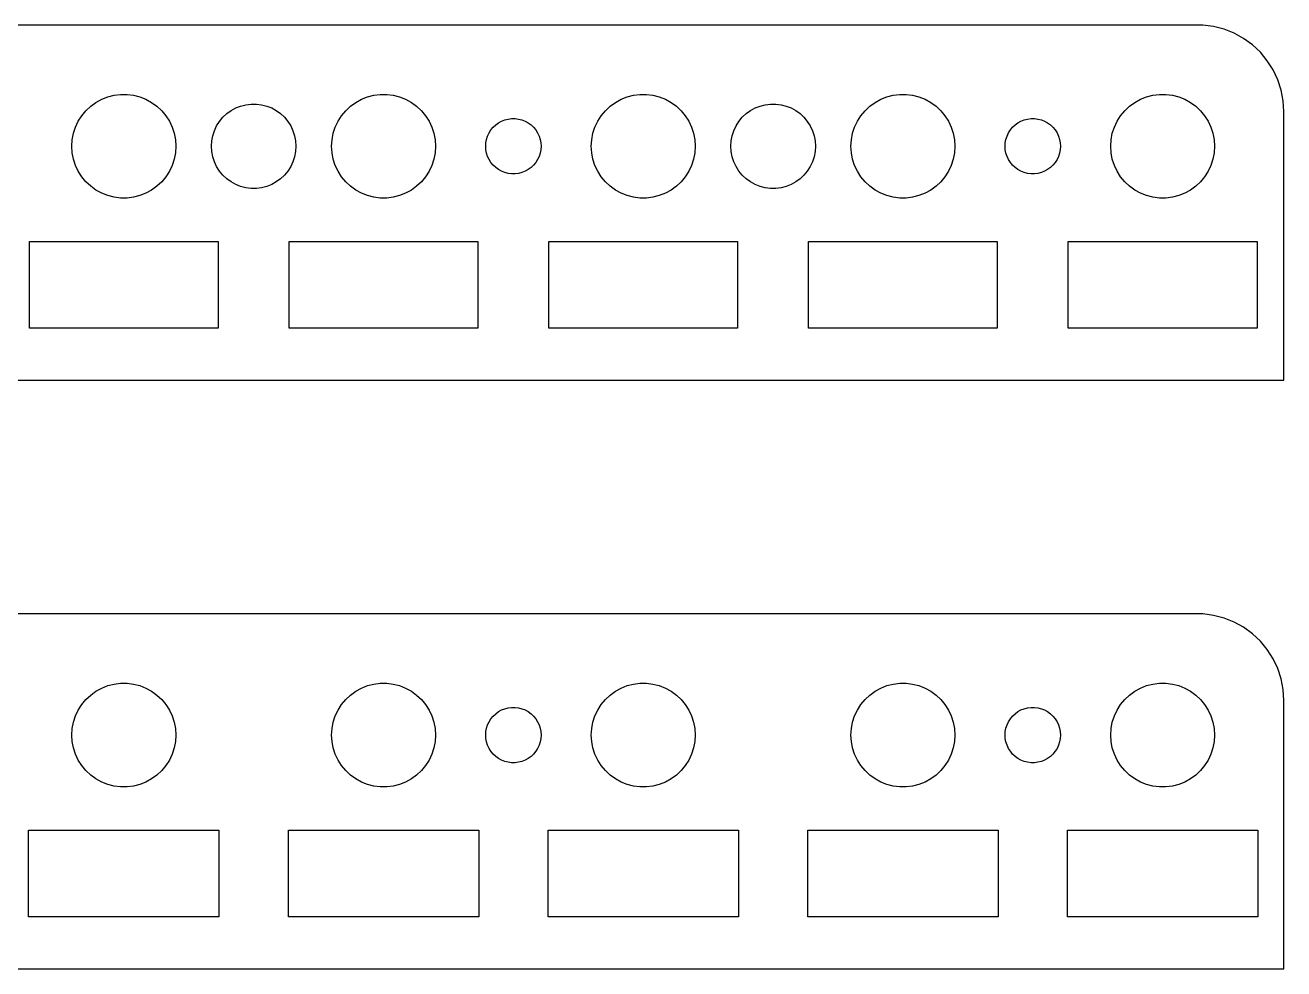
# Model space of a CAD drawing. Header units: metres. Extents: x -29.8 to 29.8, y 0 to 27.2.
# Drawn here: x -6.6 to 29.75, y 0 to 27.25 of the extents above; entities that cross this region are included whole.
import ezdxf

# ---------------------------------------------------------------- set-up
doc = ezdxf.new("R2010")
doc.units = ezdxf.units.M

msp = doc.modelspace()

# ---------------------------------------------------------------- linework, layer by layer
for p, q in [((27.407, 27.2451), (-27.407, 27.2451)), ((27.7184, 27.2057), (27.407, 27.2451)), ((28.0225, 27.1276), (27.7184, 27.2057)), ((28.3144, 27.0121), (28.0225, 27.1276)), ((28.5896, 26.8608), (28.3144, 27.0121)), ((28.8436, 26.6763), (28.5896, 26.8608)), ((29.0724, 26.4614), (28.8436, 26.6763)), ((29.2725, 26.2195), (29.0724, 26.4614)), ((29.4408, 25.9544), (29.2725, 26.2195)), ((29.5744, 25.6703), (29.4408, 25.9544)), ((29.6714, 25.3717), (29.5744, 25.6703)), ((-4.55373, 25.0165), (-4.38866, 25.1072)), ((-4.38866, 25.1072), (-4.21352, 25.1766)), ((-4.21352, 25.1766), (-4.03107, 25.2234)), ((-4.03107, 25.2234), (-3.84418, 25.247)), ((-3.84418, 25.247), (-3.65581, 25.247)), ((-3.65581, 25.247), (-3.46892, 25.2234)), ((-3.46892, 25.2234), (-3.28647, 25.1766)), ((-3.28647, 25.1766), (-3.11133, 25.1072)), ((-3.11133, 25.1072), (-2.94626, 25.0165)), ((2.94626, 25.0165), (3.11133, 25.1072)), ((3.11133, 25.1072), (3.28647, 25.1766)), ((3.28647, 25.1766), (3.46892, 25.2234)), ((3.46892, 25.2234), (3.65581, 25.247)), ((3.65581, 25.247), (3.84418, 25.247)), ((3.84418, 25.247), (4.03107, 25.2234)), ((4.03107, 25.2234), (4.21352, 25.1766)), ((4.21352, 25.1766), (4.38866, 25.1072)), ((4.38866, 25.1072), (4.55373, 25.0165)), ((10.4463, 25.0165), (10.6113, 25.1072)), ((10.6113, 25.1072), (10.7865, 25.1766)), ((10.7865, 25.1766), (10.9689, 25.2234)), ((10.9689, 25.2234), (11.1558, 25.247)), ((11.1558, 25.247), (11.3442, 25.247)), ((11.3442, 25.247), (11.5311, 25.2234)), ((11.5311, 25.2234), (11.7135, 25.1766)), ((11.7135, 25.1766), (11.8887, 25.1072)), ((11.8887, 25.1072), (12.0537, 25.0165)), ((17.9463, 25.0165), (18.1113, 25.1072)), ((18.1113, 25.1072), (18.2865, 25.1766)), ((18.2865, 25.1766), (18.4689, 25.2234)), ((18.4689, 25.2234), (18.6558, 25.247)), ((18.6558, 25.247), (18.8442, 25.247)), ((18.8442, 25.247), (19.0311, 25.2234)), ((19.0311, 25.2234), (19.2135, 25.1766)), ((19.2135, 25.1766), (19.3887, 25.1072)), ((19.3887, 25.1072), (19.5537, 25.0165)), ((25.4463, 25.0165), (25.6113, 25.1072)), ((25.6113, 25.1072), (25.7865, 25.1766)), ((25.7865, 25.1766), (25.9689, 25.2234)), ((25.9689, 25.2234), (26.1558, 25.247)), ((26.1558, 25.247), (26.3442, 25.247)), ((26.3442, 25.247), (26.5311, 25.2234)), ((26.5311, 25.2234), (26.7135, 25.1766)), ((26.7135, 25.1766), (26.8887, 25.1072)), ((26.8887, 25.1072), (27.0537, 25.0165)), ((29.7303, 25.0633), (29.6714, 25.3717)), ((-4.96352, 24.6317), (-4.84344, 24.7768)), ((-4.84344, 24.7768), (-4.70613, 24.9058)), ((-4.70613, 24.9058), (-4.55373, 25.0165)), ((-2.94626, 25.0165), (-2.79385, 24.9058)), ((-2.79385, 24.9058), (-2.65654, 24.7768)), ((-2.65654, 24.7768), (-2.53647, 24.6317)), ((-0.77803, 24.6905), (-0.65402, 24.7806)), ((-0.65402, 24.7806), (-0.5197, 24.8544)), ((-0.5197, 24.8544), (-0.37718, 24.9108)), ((-0.37718, 24.9108), (-0.22871, 24.949)), ((-0.22871, 24.949), (-0.07663, 24.9682)), ((-0.07663, 24.9682), (0.07663, 24.9682)), ((0.07663, 24.9682), (0.22871, 24.949)), ((0.22871, 24.949), (0.37718, 24.9108)), ((0.37718, 24.9108), (0.5197, 24.8544)), ((0.5197, 24.8544), (0.65402, 24.7806)), ((0.65402, 24.7806), (0.77803, 24.6905)), ((2.53647, 24.6317), (2.65654, 24.7768)), ((2.65654, 24.7768), (2.79385, 24.9058)), ((2.79385, 24.9058), (2.94626, 25.0165)), ((4.55373, 25.0165), (4.70613, 24.9058)), ((4.70613, 24.9058), (4.84344, 24.7768)), ((4.84344, 24.7768), (4.96352, 24.6317)), ((10.0365, 24.6317), (10.1565, 24.7768)), ((10.1565, 24.7768), (10.2939, 24.9058)), ((10.2939, 24.9058), (10.4463, 25.0165)), ((12.0537, 25.0165), (12.2061, 24.9058)), ((12.2061, 24.9058), (12.3434, 24.7768)), ((12.3434, 24.7768), (12.4635, 24.6317)), ((14.222, 24.6905), (14.346, 24.7806)), ((14.346, 24.7806), (14.4803, 24.8544)), ((14.4803, 24.8544), (14.6228, 24.9108)), ((14.6228, 24.9108), (14.7713, 24.949)), ((14.7713, 24.949), (14.9234, 24.9682)), ((14.9234, 24.9682), (15.0766, 24.9682)), ((15.0766, 24.9682), (15.2287, 24.949)), ((15.2287, 24.949), (15.3772, 24.9108)), ((15.3772, 24.9108), (15.5197, 24.8544)), ((15.5197, 24.8544), (15.654, 24.7806)), ((15.654, 24.7806), (15.778, 24.6905)), ((17.5365, 24.6317), (17.6565, 24.7768)), ((17.6565, 24.7768), (17.7939, 24.9058)), ((17.7939, 24.9058), (17.9463, 25.0165)), ((19.5537, 25.0165), (19.7061, 24.9058)), ((19.7061, 24.9058), (19.8434, 24.7768)), ((19.8434, 24.7768), (19.9635, 24.6317)), ((25.0365, 24.6317), (25.1565, 24.7768)), ((25.1565, 24.7768), (25.2939, 24.9058)), ((25.2939, 24.9058), (25.4463, 25.0165)), ((27.0537, 25.0165), (27.2061, 24.9058)), ((27.2061, 24.9058), (27.3434, 24.7768)), ((27.3434, 24.7768), (27.4635, 24.6317)), ((29.75, 24.75), (29.7303, 25.0633)), ((29.75, 17), (29.75, 24.75)), ((-5.14465, 24.3022), (-5.06445, 24.4726)), ((-5.06445, 24.4726), (-4.96352, 24.6317)), ((-2.53647, 24.6317), (-2.43553, 24.4726)), ((-2.43553, 24.4726), (-2.35533, 24.3022)), ((-1.0696, 24.338), (-0.98747, 24.4674)), ((-0.98747, 24.4674), (-0.88975, 24.5855)), ((-0.88975, 24.5855), (-0.77803, 24.6905)), ((0.77803, 24.6905), (0.88975, 24.5855)), ((0.88975, 24.5855), (0.98747, 24.4674)), ((0.98747, 24.4674), (1.0696, 24.338)), ((2.35533, 24.3022), (2.43553, 24.4726)), ((2.43553, 24.4726), (2.53647, 24.6317)), ((4.96352, 24.6317), (5.06445, 24.4726)), ((5.06445, 24.4726), (5.14465, 24.3022)), ((6.91682, 24.2976), (6.99005, 24.3664)), ((6.99005, 24.3664), (7.07133, 24.4255)), ((7.07133, 24.4255), (7.15936, 24.4738)), ((7.15936, 24.4738), (7.25278, 24.5108)), ((7.25278, 24.5108), (7.35008, 24.5358)), ((7.35008, 24.5358), (7.44975, 24.5484)), ((7.44975, 24.5484), (7.55023, 24.5484)), ((7.55023, 24.5484), (7.6499, 24.5358)), ((7.6499, 24.5358), (7.74721, 24.5108)), ((7.74721, 24.5108), (7.84062, 24.4738)), ((7.84062, 24.4738), (7.92865, 24.4255)), ((7.92865, 24.4255), (8.00993, 24.3664)), ((8.00993, 24.3664), (8.08316, 24.2976)), ((9.85533, 24.3022), (9.93553, 24.4726)), ((9.93553, 24.4726), (10.0365, 24.6317)), ((12.4635, 24.6317), (12.5645, 24.4726)), ((12.5645, 24.4726), (12.6447, 24.3022)), ((13.9304, 24.338), (14.0125, 24.4674)), ((14.0125, 24.4674), (14.1102, 24.5855)), ((14.1102, 24.5855), (14.222, 24.6905)), ((15.778, 24.6905), (15.8898, 24.5855)), ((15.8898, 24.5855), (15.9875, 24.4674)), ((15.9875, 24.4674), (16.0696, 24.338)), ((17.3553, 24.3022), (17.4355, 24.4726)), ((17.4355, 24.4726), (17.5365, 24.6317)), ((19.9635, 24.6317), (20.0645, 24.4726)), ((20.0645, 24.4726), (20.1447, 24.3022)), ((21.9168, 24.2976), (21.9901, 24.3664)), ((21.9901, 24.3664), (22.0713, 24.4255)), ((22.0713, 24.4255), (22.1594, 24.4738)), ((22.1594, 24.4738), (22.2528, 24.5108)), ((22.2528, 24.5108), (22.3501, 24.5358)), ((22.3501, 24.5358), (22.4498, 24.5484)), ((22.4498, 24.5484), (22.5502, 24.5484)), ((22.5502, 24.5484), (22.6499, 24.5358)), ((22.6499, 24.5358), (22.7472, 24.5108)), ((22.7472, 24.5108), (22.8406, 24.4738)), ((22.8406, 24.4738), (22.9286, 24.4255)), ((22.9286, 24.4255), (23.0099, 24.3664)), ((23.0099, 24.3664), (23.0832, 24.2976)), ((24.8553, 24.3022), (24.9355, 24.4726)), ((24.9355, 24.4726), (25.0365, 24.6317)), ((27.4635, 24.6317), (27.5645, 24.4726)), ((27.5645, 24.4726), (27.6447, 24.3022)), ((-5.23816, 23.938), (-5.20287, 24.123)), ((-5.20287, 24.123), (-5.14465, 24.3022)), ((-2.35533, 24.3022), (-2.29712, 24.123)), ((-2.29712, 24.123), (-2.26183, 23.938)), ((-1.21095, 23.903), (-1.18224, 24.0535)), ((-1.18224, 24.0535), (-1.13487, 24.1993)), ((-1.13487, 24.1993), (-1.0696, 24.338)), ((1.0696, 24.338), (1.13487, 24.1993)), ((1.13487, 24.1993), (1.18224, 24.0535)), ((1.18224, 24.0535), (1.21095, 23.903)), ((2.26183, 23.938), (2.29712, 24.123)), ((2.29712, 24.123), (2.35533, 24.3022)), ((5.14465, 24.3022), (5.20287, 24.123)), ((5.20287, 24.123), (5.23816, 23.938)), ((6.72513, 23.9489), (6.75616, 24.0445)), ((6.75616, 24.0445), (6.79895, 24.1354)), ((6.79895, 24.1354), (6.85278, 24.2202)), ((6.85278, 24.2202), (6.91682, 24.2976)), ((8.08316, 24.2976), (8.1472, 24.2202)), ((8.1472, 24.2202), (8.20103, 24.1354)), ((8.20103, 24.1354), (8.24382, 24.0445)), ((8.24382, 24.0445), (8.27486, 23.9489)), ((9.76183, 23.938), (9.79712, 24.123)), ((9.79712, 24.123), (9.85533, 24.3022)), ((12.6447, 24.3022), (12.7029, 24.123)), ((12.7029, 24.123), (12.7382, 23.938)), ((13.789, 23.903), (13.8177, 24.0535)), ((13.8177, 24.0535), (13.8651, 24.1993)), ((13.8651, 24.1993), (13.9304, 24.338)), ((16.0696, 24.338), (16.1349, 24.1993)), ((16.1349, 24.1993), (16.1822, 24.0535)), ((16.1822, 24.0535), (16.211, 23.903)), ((17.2618, 23.938), (17.2971, 24.123)), ((17.2971, 24.123), (17.3553, 24.3022)), ((20.1447, 24.3022), (20.2029, 24.123)), ((20.2029, 24.123), (20.2382, 23.938)), ((21.7251, 23.9489), (21.7562, 24.0445)), ((21.7562, 24.0445), (21.799, 24.1354)), ((21.799, 24.1354), (21.8528, 24.2202)), ((21.8528, 24.2202), (21.9168, 24.2976)), ((23.0832, 24.2976), (23.1472, 24.2202)), ((23.1472, 24.2202), (23.201, 24.1354)), ((23.201, 24.1354), (23.2438, 24.0445)), ((23.2438, 24.0445), (23.2749, 23.9489)), ((24.7618, 23.938), (24.7971, 24.123)), ((24.7971, 24.123), (24.8553, 24.3022)), ((27.6447, 24.3022), (27.7029, 24.123)), ((27.7029, 24.123), (27.7382, 23.938)), ((-5.25, 23.75), (-5.23816, 23.938)), ((-5.23816, 23.562), (-5.25, 23.75)), ((-2.26183, 23.938), (-2.25, 23.75)), ((-2.25, 23.75), (-2.26183, 23.562)), ((-1.22058, 23.75), (-1.21095, 23.903)), ((-1.21095, 23.597), (-1.22058, 23.75)), ((1.21095, 23.903), (1.22058, 23.75)), ((1.22058, 23.75), (1.21095, 23.597)), ((2.25, 23.75), (2.26183, 23.938)), ((2.26183, 23.562), (2.25, 23.75)), ((5.23816, 23.938), (5.25, 23.75)), ((5.25, 23.75), (5.23816, 23.562)), ((6.7, 23.75), (6.7063, 23.8503)), ((6.7063, 23.6497), (6.7, 23.75)), ((6.7063, 23.8503), (6.72513, 23.9489)), ((6.72513, 23.551), (6.7063, 23.6497)), ((8.27486, 23.9489), (8.29369, 23.8503)), ((8.29369, 23.6497), (8.27486, 23.551)), ((8.29369, 23.8503), (8.29999, 23.75)), ((8.29999, 23.75), (8.29369, 23.6497)), ((9.75, 23.75), (9.76183, 23.938)), ((9.76183, 23.562), (9.75, 23.75)), ((12.7382, 23.938), (12.75, 23.75)), ((12.75, 23.75), (12.7382, 23.562)), ((13.7794, 23.75), (13.789, 23.903)), ((13.789, 23.597), (13.7794, 23.75)), ((16.211, 23.903), (16.2206, 23.75)), ((16.2206, 23.75), (16.211, 23.597)), ((17.25, 23.75), (17.2618, 23.938)), ((17.2618, 23.562), (17.25, 23.75)), ((20.2382, 23.938), (20.25, 23.75)), ((20.25, 23.75), (20.2382, 23.562)), ((21.7, 23.75), (21.7063, 23.8503)), ((21.7063, 23.6497), (21.7, 23.75)), ((21.7063, 23.8503), (21.7251, 23.9489)), ((21.7251, 23.551), (21.7063, 23.6497)), ((23.2749, 23.9489), (23.2937, 23.8503)), ((23.2937, 23.6497), (23.2749, 23.551)), ((23.2937, 23.8503), (23.3, 23.75)), ((23.3, 23.75), (23.2937, 23.6497)), ((24.75, 23.75), (24.7618, 23.938)), ((24.7618, 23.562), (24.75, 23.75)), ((27.7382, 23.938), (27.75, 23.75)), ((27.75, 23.75), (27.7382, 23.562)), ((-5.20287, 23.377), (-5.23816, 23.562)), ((-5.14465, 23.1978), (-5.20287, 23.377)), ((-2.29712, 23.377), (-2.35533, 23.1978)), ((-2.26183, 23.562), (-2.29712, 23.377)), ((-1.18224, 23.4464), (-1.21095, 23.597)), ((-1.13487, 23.3007), (-1.18224, 23.4464)), ((-1.0696, 23.162), (-1.13487, 23.3007)), ((1.13487, 23.3007), (1.0696, 23.162)), ((1.18224, 23.4464), (1.13487, 23.3007)), ((1.21095, 23.597), (1.18224, 23.4464)), ((2.29712, 23.377), (2.26183, 23.562)), ((2.35533, 23.1978), (2.29712, 23.377)), ((5.20287, 23.377), (5.14465, 23.1978)), ((5.23816, 23.562), (5.20287, 23.377)), ((6.75616, 23.4555), (6.72513, 23.551)), ((6.79895, 23.3646), (6.75616, 23.4555)), ((6.85278, 23.2798), (6.79895, 23.3646)), ((6.91682, 23.2024), (6.85278, 23.2798)), ((8.1472, 23.2798), (8.08316, 23.2024)), ((8.20103, 23.3646), (8.1472, 23.2798)), ((8.24382, 23.4555), (8.20103, 23.3646)), ((8.27486, 23.551), (8.24382, 23.4555)), ((9.79712, 23.377), (9.76183, 23.562)), ((9.85533, 23.1978), (9.79712, 23.377)), ((12.7029, 23.377), (12.6447, 23.1978)), ((12.7382, 23.562), (12.7029, 23.377)), ((13.8177, 23.4464), (13.789, 23.597)), ((13.8651, 23.3007), (13.8177, 23.4464)), ((13.9304, 23.162), (13.8651, 23.3007)), ((16.1349, 23.3007), (16.0696, 23.162)), ((16.1822, 23.4464), (16.1349, 23.3007)), ((16.211, 23.597), (16.1822, 23.4464)), ((17.2971, 23.377), (17.2618, 23.562)), ((17.3553, 23.1978), (17.2971, 23.377)), ((20.2029, 23.377), (20.1447, 23.1978)), ((20.2382, 23.562), (20.2029, 23.377)), ((21.7562, 23.4555), (21.7251, 23.551)), ((21.799, 23.3646), (21.7562, 23.4555)), ((21.8528, 23.2798), (21.799, 23.3646)), ((21.9168, 23.2024), (21.8528, 23.2798)), ((23.1472, 23.2798), (23.0832, 23.2024)), ((23.201, 23.3646), (23.1472, 23.2798)), ((23.2438, 23.4555), (23.201, 23.3646)), ((23.2749, 23.551), (23.2438, 23.4555)), ((24.7971, 23.377), (24.7618, 23.562)), ((24.8553, 23.1978), (24.7971, 23.377)), ((27.7029, 23.377), (27.6447, 23.1978)), ((27.7382, 23.562), (27.7029, 23.377)), ((-5.06445, 23.0274), (-5.14465, 23.1978)), ((-4.96352, 22.8683), (-5.06445, 23.0274)), ((-2.43553, 23.0274), (-2.53647, 22.8683)), ((-2.35533, 23.1978), (-2.43553, 23.0274)), ((-0.98747, 23.0325), (-1.0696, 23.162)), ((-0.88975, 22.9144), (-0.98747, 23.0325)), ((-0.77803, 22.8095), (-0.88975, 22.9144)), ((0.88975, 22.9144), (0.77803, 22.8095)), ((0.98747, 23.0325), (0.88975, 22.9144)), ((1.0696, 23.162), (0.98747, 23.0325)), ((2.43553, 23.0274), (2.35533, 23.1978)), ((2.53647, 22.8683), (2.43553, 23.0274)), ((5.06445, 23.0274), (4.96352, 22.8683)), ((5.14465, 23.1978), (5.06445, 23.0274)), ((6.99005, 23.1336), (6.91682, 23.2024)), ((7.07133, 23.0745), (6.99005, 23.1336)), ((7.15936, 23.0261), (7.07133, 23.0745)), ((7.25278, 22.9892), (7.15936, 23.0261)), ((7.35008, 22.9642), (7.25278, 22.9892)), ((7.44975, 22.9516), (7.35008, 22.9642)), ((7.55023, 22.9516), (7.44975, 22.9516)), ((7.6499, 22.9642), (7.55023, 22.9516)), ((7.74721, 22.9892), (7.6499, 22.9642)), ((7.84062, 23.0261), (7.74721, 22.9892)), ((7.92865, 23.0745), (7.84062, 23.0261)), ((8.00993, 23.1336), (7.92865, 23.0745)), ((8.08316, 23.2024), (8.00993, 23.1336)), ((9.93553, 23.0274), (9.85533, 23.1978)), ((10.0365, 22.8683), (9.93553, 23.0274)), ((12.5645, 23.0274), (12.4635, 22.8683)), ((12.6447, 23.1978), (12.5645, 23.0274)), ((14.0125, 23.0325), (13.9304, 23.162)), ((14.1102, 22.9144), (14.0125, 23.0325)), ((14.222, 22.8095), (14.1102, 22.9144)), ((15.8898, 22.9144), (15.778, 22.8095)), ((15.9875, 23.0325), (15.8898, 22.9144)), ((16.0696, 23.162), (15.9875, 23.0325)), ((17.4355, 23.0274), (17.3553, 23.1978)), ((17.5365, 22.8683), (17.4355, 23.0274)), ((20.0645, 23.0274), (19.9635, 22.8683)), ((20.1447, 23.1978), (20.0645, 23.0274)), ((21.9901, 23.1336), (21.9168, 23.2024)), ((22.0713, 23.0745), (21.9901, 23.1336)), ((22.1594, 23.0261), (22.0713, 23.0745)), ((22.2528, 22.9892), (22.1594, 23.0261)), ((22.3501, 22.9642), (22.2528, 22.9892)), ((22.4498, 22.9516), (22.3501, 22.9642)), ((22.5502, 22.9516), (22.4498, 22.9516)), ((22.6499, 22.9642), (22.5502, 22.9516)), ((22.7472, 22.9892), (22.6499, 22.9642)), ((22.8406, 23.0261), (22.7472, 22.9892)), ((22.9286, 23.0745), (22.8406, 23.0261)), ((23.0099, 23.1336), (22.9286, 23.0745)), ((23.0832, 23.2024), (23.0099, 23.1336)), ((24.9355, 23.0274), (24.8553, 23.1978)), ((25.0365, 22.8683), (24.9355, 23.0274)), ((27.5645, 23.0274), (27.4635, 22.8683)), ((27.6447, 23.1978), (27.5645, 23.0274)), ((-4.84344, 22.7232), (-4.96352, 22.8683)), ((-4.70613, 22.5942), (-4.84344, 22.7232)), ((-4.55373, 22.4835), (-4.70613, 22.5942)), ((-2.79385, 22.5942), (-2.94626, 22.4835)), ((-2.65654, 22.7232), (-2.79385, 22.5942)), ((-2.53647, 22.8683), (-2.65654, 22.7232)), ((-0.65402, 22.7194), (-0.77803, 22.8095)), ((-0.5197, 22.6456), (-0.65402, 22.7194)), ((-0.37718, 22.5891), (-0.5197, 22.6456)), ((-0.22871, 22.551), (-0.37718, 22.5891)), ((-0.07663, 22.5318), (-0.22871, 22.551)), ((0.22871, 22.551), (0.07663, 22.5318)), ((0.37718, 22.5891), (0.22871, 22.551)), ((0.5197, 22.6456), (0.37718, 22.5891)), ((0.65402, 22.7194), (0.5197, 22.6456)), ((0.77803, 22.8095), (0.65402, 22.7194)), ((2.65654, 22.7232), (2.53647, 22.8683)), ((2.79385, 22.5942), (2.65654, 22.7232)), ((2.94626, 22.4835), (2.79385, 22.5942)), ((4.70613, 22.5942), (4.55373, 22.4835)), ((4.84344, 22.7232), (4.70613, 22.5942)), ((4.96352, 22.8683), (4.84344, 22.7232)), ((10.1565, 22.7232), (10.0365, 22.8683)), ((10.2939, 22.5942), (10.1565, 22.7232)), ((10.4463, 22.4835), (10.2939, 22.5942)), ((12.2061, 22.5942), (12.0537, 22.4835)), ((12.3434, 22.7232), (12.2061, 22.5942)), ((12.4635, 22.8683), (12.3434, 22.7232)), ((14.346, 22.7194), (14.222, 22.8095)), ((14.4803, 22.6456), (14.346, 22.7194)), ((14.6228, 22.5891), (14.4803, 22.6456)), ((14.7713, 22.551), (14.6228, 22.5891)), ((14.9234, 22.5318), (14.7713, 22.551)), ((15.2287, 22.551), (15.0766, 22.5318)), ((15.3772, 22.5891), (15.2287, 22.551)), ((15.5197, 22.6456), (15.3772, 22.5891)), ((15.654, 22.7194), (15.5197, 22.6456)), ((15.778, 22.8095), (15.654, 22.7194)), ((17.6565, 22.7232), (17.5365, 22.8683)), ((17.7939, 22.5942), (17.6565, 22.7232)), ((17.9463, 22.4835), (17.7939, 22.5942)), ((19.7061, 22.5942), (19.5537, 22.4835)), ((19.8434, 22.7232), (19.7061, 22.5942)), ((19.9635, 22.8683), (19.8434, 22.7232)), ((25.1565, 22.7232), (25.0365, 22.8683)), ((25.2939, 22.5942), (25.1565, 22.7232)), ((25.4463, 22.4835), (25.2939, 22.5942)), ((27.2061, 22.5942), (27.0537, 22.4835)), ((27.3434, 22.7232), (27.2061, 22.5942)), ((27.4635, 22.8683), (27.3434, 22.7232)), ((-4.38866, 22.3927), (-4.55373, 22.4835)), ((-4.21352, 22.3234), (-4.38866, 22.3927)), ((-4.03107, 22.2766), (-4.21352, 22.3234)), ((-3.84418, 22.2529), (-4.03107, 22.2766)), ((-3.65581, 22.2529), (-3.84418, 22.2529)), ((-3.46892, 22.2766), (-3.65581, 22.2529)), ((-3.28647, 22.3234), (-3.46892, 22.2766)), ((-3.11133, 22.3927), (-3.28647, 22.3234)), ((-2.94626, 22.4835), (-3.11133, 22.3927)), ((0.07663, 22.5318), (-0.07663, 22.5318)), ((3.11133, 22.3927), (2.94626, 22.4835)), ((3.28647, 22.3234), (3.11133, 22.3927)), ((3.46892, 22.2766), (3.28647, 22.3234)), ((3.65581, 22.2529), (3.46892, 22.2766)), ((3.84418, 22.2529), (3.65581, 22.2529)), ((4.03107, 22.2766), (3.84418, 22.2529)), ((4.21352, 22.3234), (4.03107, 22.2766)), ((4.38866, 22.3927), (4.21352, 22.3234)), ((4.55373, 22.4835), (4.38866, 22.3927)), ((10.6113, 22.3927), (10.4463, 22.4835)), ((10.7865, 22.3234), (10.6113, 22.3927)), ((10.9689, 22.2766), (10.7865, 22.3234)), ((11.1558, 22.2529), (10.9689, 22.2766)), ((11.3442, 22.2529), (11.1558, 22.2529)), ((11.5311, 22.2766), (11.3442, 22.2529)), ((11.7135, 22.3234), (11.5311, 22.2766)), ((11.8887, 22.3927), (11.7135, 22.3234)), ((12.0537, 22.4835), (11.8887, 22.3927)), ((15.0766, 22.5318), (14.9234, 22.5318)), ((18.1113, 22.3927), (17.9463, 22.4835)), ((18.2865, 22.3234), (18.1113, 22.3927)), ((18.4689, 22.2766), (18.2865, 22.3234)), ((18.6558, 22.2529), (18.4689, 22.2766)), ((18.8442, 22.2529), (18.6558, 22.2529)), ((19.0311, 22.2766), (18.8442, 22.2529)), ((19.2135, 22.3234), (19.0311, 22.2766)), ((19.3887, 22.3927), (19.2135, 22.3234)), ((19.5537, 22.4835), (19.3887, 22.3927)), ((25.6113, 22.3927), (25.4463, 22.4835)), ((25.7865, 22.3234), (25.6113, 22.3927)), ((25.9689, 22.2766), (25.7865, 22.3234)), ((26.1558, 22.2529), (25.9689, 22.2766)), ((26.3442, 22.2529), (26.1558, 22.2529)), ((26.5311, 22.2766), (26.3442, 22.2529)), ((26.7135, 22.3234), (26.5311, 22.2766)), ((26.8887, 22.3927), (26.7135, 22.3234)), ((27.0537, 22.4835), (26.8887, 22.3927)), ((-6.47536, 18.5), (-6.47536, 21)), ((-6.47536, 21), (-1.02463, 21)), ((-1.02463, 21), (-1.02463, 18.5)), ((1.02463, 18.5), (1.02463, 21)), ((1.02463, 21), (6.47536, 21)), ((6.47536, 21), (6.47536, 18.5)), ((8.52463, 18.5), (8.52463, 21)), ((8.52463, 21), (13.9754, 21)), ((13.9754, 21), (13.9754, 18.5)), ((16.0246, 18.5), (16.0246, 21)), ((16.0246, 21), (21.4754, 21)), ((21.4754, 21), (21.4754, 18.5)), ((23.5246, 18.5), (23.5246, 21)), ((23.5246, 21), (28.9754, 21)), ((28.9754, 21), (28.9754, 18.5)), ((-1.02463, 18.5), (-6.47536, 18.5)), ((6.47536, 18.5), (1.02463, 18.5)), ((13.9754, 18.5), (8.52463, 18.5)), ((21.4754, 18.5), (16.0246, 18.5)), ((28.9754, 18.5), (23.5246, 18.5)), ((-29.75, 17), (29.75, 17)), ((27.407, 10.2451), (-27.407, 10.2451)), ((27.7184, 10.2057), (27.407, 10.2451)), ((28.0225, 10.1276), (27.7184, 10.2057)), ((28.3144, 10.0121), (28.0225, 10.1276)), ((28.5896, 9.86081), (28.3144, 10.0121)), ((28.8436, 9.67627), (28.5896, 9.86081)), ((29.0724, 9.46136), (28.8436, 9.67627)), ((29.2725, 9.21945), (29.0724, 9.46136)), ((29.4408, 8.95438), (29.2725, 9.21945)), ((29.5744, 8.6703), (29.4408, 8.95438)), ((29.6714, 8.37172), (29.5744, 8.6703)), ((29.7303, 8.06332), (29.6714, 8.37172)), ((-4.70613, 7.90576), (-4.55373, 8.01648)), ((-4.55373, 8.01648), (-4.38866, 8.10724)), ((-4.38866, 8.10724), (-4.21352, 8.17657)), ((-4.21352, 8.17657), (-4.03107, 8.22342)), ((-4.03107, 8.22342), (-3.84418, 8.24704)), ((-3.84418, 8.24704), (-3.65581, 8.24704)), ((-3.65581, 8.24704), (-3.46892, 8.22342)), ((-3.46892, 8.22342), (-3.28647, 8.17657)), ((-3.28647, 8.17657), (-3.11133, 8.10724)), ((-3.11133, 8.10724), (-2.94626, 8.01648)), ((-2.94626, 8.01648), (-2.79385, 7.90576)), ((2.79385, 7.90576), (2.94626, 8.01648)), ((2.94626, 8.01648), (3.11133, 8.10724)), ((3.11133, 8.10724), (3.28647, 8.17657)), ((3.28647, 8.17657), (3.46892, 8.22342)), ((3.46892, 8.22342), (3.65581, 8.24704)), ((3.65581, 8.24704), (3.84418, 8.24704)), ((3.84418, 8.24704), (4.03107, 8.22342)), ((4.03107, 8.22342), (4.21352, 8.17657)), ((4.21352, 8.17657), (4.38866, 8.10724)), ((4.38866, 8.10724), (4.55373, 8.01648)), ((4.55373, 8.01648), (4.70613, 7.90576)), ((10.2939, 7.90576), (10.4463, 8.01648)), ((10.4463, 8.01648), (10.6113, 8.10724)), ((10.6113, 8.10724), (10.7865, 8.17657)), ((10.7865, 8.17657), (10.9689, 8.22342)), ((10.9689, 8.22342), (11.1558, 8.24704)), ((11.1558, 8.24704), (11.3442, 8.24704)), ((11.3442, 8.24704), (11.5311, 8.22342)), ((11.5311, 8.22342), (11.7135, 8.17657)), ((11.7135, 8.17657), (11.8887, 8.10724)), ((11.8887, 8.10724), (12.0537, 8.01648)), ((12.0537, 8.01648), (12.2061, 7.90576)), ((17.7939, 7.90576), (17.9463, 8.01648)), ((17.9463, 8.01648), (18.1113, 8.10724)), ((18.1113, 8.10724), (18.2865, 8.17657)), ((18.2865, 8.17657), (18.4689, 8.22342)), ((18.4689, 8.22342), (18.6558, 8.24704)), ((18.6558, 8.24704), (18.8442, 8.24704)), ((18.8442, 8.24704), (19.0311, 8.22342)), ((19.0311, 8.22342), (19.2135, 8.17657)), ((19.2135, 8.17657), (19.3887, 8.10724)), ((19.3887, 8.10724), (19.5537, 8.01648)), ((19.5537, 8.01648), (19.7061, 7.90576)), ((25.2939, 7.90576), (25.4463, 8.01648)), ((25.4463, 8.01648), (25.6113, 8.10724)), ((25.6113, 8.10724), (25.7865, 8.17657)), ((25.7865, 8.17657), (25.9689, 8.22342)), ((25.9689, 8.22342), (26.1558, 8.24704)), ((26.1558, 8.24704), (26.3442, 8.24704)), ((26.3442, 8.24704), (26.5311, 8.22342)), ((26.5311, 8.22342), (26.7135, 8.17657)), ((26.7135, 8.17657), (26.8887, 8.10724)), ((26.8887, 8.10724), (27.0537, 8.01648)), ((27.0537, 8.01648), (27.2061, 7.90576)), ((29.75, 7.75), (29.7303, 8.06332)), ((-4.96352, 7.63167), (-4.84344, 7.77681)), ((-4.84344, 7.77681), (-4.70613, 7.90576)), ((-2.79385, 7.90576), (-2.65654, 7.77681)), ((-2.65654, 7.77681), (-2.53647, 7.63167)), ((2.53647, 7.63167), (2.65654, 7.77681)), ((2.65654, 7.77681), (2.79385, 7.90576)), ((4.70613, 7.90576), (4.84344, 7.77681)), ((4.84344, 7.77681), (4.96352, 7.63167)), ((10.0365, 7.63167), (10.1565, 7.77681)), ((10.1565, 7.77681), (10.2939, 7.90576)), ((12.2061, 7.90576), (12.3434, 7.77681)), ((12.3434, 7.77681), (12.4635, 7.63167)), ((17.5365, 7.63167), (17.6565, 7.77681)), ((17.6565, 7.77681), (17.7939, 7.90576)), ((19.7061, 7.90576), (19.8434, 7.77681)), ((19.8434, 7.77681), (19.9635, 7.63167)), ((25.0365, 7.63167), (25.1565, 7.77681)), ((25.1565, 7.77681), (25.2939, 7.90576)), ((27.2061, 7.90576), (27.3434, 7.77681)), ((27.3434, 7.77681), (27.4635, 7.63167)), ((29.75, 0), (29.75, 7.75)), ((-5.20287, 7.12303), (-5.14465, 7.30219)), ((-5.14465, 7.30219), (-5.06445, 7.47263)), ((-5.06445, 7.47263), (-4.96352, 7.63167)), ((-2.53647, 7.63167), (-2.43553, 7.47263)), ((-2.43553, 7.47263), (-2.35533, 7.30219)), ((-2.35533, 7.30219), (-2.29712, 7.12303)), ((2.29712, 7.12303), (2.35533, 7.30219)), ((2.35533, 7.30219), (2.43553, 7.47263)), ((2.43553, 7.47263), (2.53647, 7.63167)), ((4.96352, 7.63167), (5.06445, 7.47263)), ((5.06445, 7.47263), (5.14465, 7.30219)), ((5.14465, 7.30219), (5.20287, 7.12303)), ((6.85278, 7.22021), (6.91682, 7.29762)), ((6.91682, 7.29762), (6.99005, 7.36641)), ((6.99005, 7.36641), (7.07133, 7.42546)), ((7.07133, 7.42546), (7.15936, 7.47385)), ((7.15936, 7.47385), (7.25278, 7.51083)), ((7.25278, 7.51083), (7.35008, 7.53583)), ((7.35008, 7.53583), (7.44975, 7.54842)), ((7.44975, 7.54842), (7.55023, 7.54842)), ((7.55023, 7.54842), (7.6499, 7.53583)), ((7.6499, 7.53583), (7.74721, 7.51083)), ((7.74721, 7.51083), (7.84062, 7.47385)), ((7.84062, 7.47385), (7.92865, 7.42546)), ((7.92865, 7.42546), (8.00993, 7.36641)), ((8.00993, 7.36641), (8.08316, 7.29762)), ((8.08316, 7.29762), (8.1472, 7.22021)), ((9.79712, 7.12303), (9.85533, 7.30219)), ((9.85533, 7.30219), (9.93553, 7.47263)), ((9.93553, 7.47263), (10.0365, 7.63167)), ((12.4635, 7.63167), (12.5645, 7.47263)), ((12.5645, 7.47263), (12.6447, 7.30219)), ((12.6447, 7.30219), (12.7029, 7.12303)), ((17.2971, 7.12303), (17.3553, 7.30219)), ((17.3553, 7.30219), (17.4355, 7.47263)), ((17.4355, 7.47263), (17.5365, 7.63167)), ((19.9635, 7.63167), (20.0645, 7.47263)), ((20.0645, 7.47263), (20.1447, 7.30219)), ((20.1447, 7.30219), (20.2029, 7.12303)), ((21.8528, 7.22021), (21.9168, 7.29762)), ((21.9168, 7.29762), (21.9901, 7.36641)), ((21.9901, 7.36641), (22.0713, 7.42546)), ((22.0713, 7.42546), (22.1594, 7.47385)), ((22.1594, 7.47385), (22.2528, 7.51083)), ((22.2528, 7.51083), (22.3501, 7.53583)), ((22.3501, 7.53583), (22.4498, 7.54842)), ((22.4498, 7.54842), (22.5502, 7.54842)), ((22.5502, 7.54842), (22.6499, 7.53583)), ((22.6499, 7.53583), (22.7472, 7.51083)), ((22.7472, 7.51083), (22.8406, 7.47385)), ((22.8406, 7.47385), (22.9286, 7.42546)), ((22.9286, 7.42546), (23.0099, 7.36641)), ((23.0099, 7.36641), (23.0832, 7.29762)), ((23.0832, 7.29762), (23.1472, 7.22021)), ((24.7971, 7.12303), (24.8553, 7.30219)), ((24.8553, 7.30219), (24.9355, 7.47263)), ((24.9355, 7.47263), (25.0365, 7.63167)), ((27.4635, 7.63167), (27.5645, 7.47263)), ((27.5645, 7.47263), (27.6447, 7.30219)), ((27.6447, 7.30219), (27.7029, 7.12303)), ((-5.25, 6.75), (-5.23816, 6.93799)), ((-5.23816, 6.93799), (-5.20287, 7.12303)), ((-2.29712, 7.12303), (-2.26183, 6.93799)), ((-2.26183, 6.93799), (-2.25, 6.75)), ((2.25, 6.75), (2.26183, 6.93799)), ((2.26183, 6.93799), (2.29712, 7.12303)), ((5.20287, 7.12303), (5.23816, 6.93799)), ((5.23816, 6.93799), (5.25, 6.75)), ((6.7063, 6.85027), (6.72513, 6.94894)), ((6.72513, 6.94894), (6.75616, 7.04449)), ((6.75616, 7.04449), (6.79895, 7.13539)), ((6.79895, 7.13539), (6.85278, 7.22021)), ((8.1472, 7.22021), (8.20103, 7.13539)), ((8.20103, 7.13539), (8.24382, 7.04449)), ((8.24382, 7.04449), (8.27486, 6.94894)), ((8.27486, 6.94894), (8.29369, 6.85027)), ((9.75, 6.75), (9.76183, 6.93799)), ((9.76183, 6.93799), (9.79712, 7.12303)), ((12.7029, 7.12303), (12.7382, 6.93799)), ((12.7382, 6.93799), (12.75, 6.75)), ((17.25, 6.75), (17.2618, 6.93799)), ((17.2618, 6.93799), (17.2971, 7.12303)), ((20.2029, 7.12303), (20.2382, 6.93799)), ((20.2382, 6.93799), (20.25, 6.75)), ((21.7063, 6.85027), (21.7251, 6.94894)), ((21.7251, 6.94894), (21.7562, 7.04449)), ((21.7562, 7.04449), (21.799, 7.13539)), ((21.799, 7.13539), (21.8528, 7.22021)), ((23.1472, 7.22021), (23.201, 7.13539)), ((23.201, 7.13539), (23.2438, 7.04449)), ((23.2438, 7.04449), (23.2749, 6.94894)), ((23.2749, 6.94894), (23.2937, 6.85027)), ((24.75, 6.75), (24.7618, 6.93799)), ((24.7618, 6.93799), (24.7971, 7.12303)), ((27.7029, 7.12303), (27.7382, 6.93799)), ((27.7382, 6.93799), (27.75, 6.75)), ((-5.23816, 6.562), (-5.25, 6.75)), ((-5.20287, 6.37695), (-5.23816, 6.562)), ((-2.26183, 6.562), (-2.29712, 6.37695)), ((-2.25, 6.75), (-2.26183, 6.562)), ((2.26183, 6.562), (2.25, 6.75)), ((2.29712, 6.37695), (2.26183, 6.562)), ((5.23816, 6.562), (5.20287, 6.37695)), ((5.25, 6.75), (5.23816, 6.562)), ((6.7, 6.75), (6.7063, 6.85027)), ((6.7063, 6.64972), (6.7, 6.75)), ((6.72513, 6.55104), (6.7063, 6.64972)), ((6.75616, 6.45549), (6.72513, 6.55104)), ((8.27486, 6.55104), (8.24382, 6.45549)), ((8.29369, 6.64972), (8.27486, 6.55104)), ((8.29369, 6.85027), (8.29999, 6.75)), ((8.29999, 6.75), (8.29369, 6.64972)), ((9.76183, 6.562), (9.75, 6.75)), ((9.79712, 6.37695), (9.76183, 6.562)), ((12.7382, 6.562), (12.7029, 6.37695)), ((12.75, 6.75), (12.7382, 6.562)), ((17.2618, 6.562), (17.25, 6.75)), ((17.2971, 6.37695), (17.2618, 6.562)), ((20.2382, 6.562), (20.2029, 6.37695)), ((20.25, 6.75), (20.2382, 6.562)), ((21.7, 6.75), (21.7063, 6.85027)), ((21.7063, 6.64972), (21.7, 6.75)), ((21.7251, 6.55104), (21.7063, 6.64972)), ((21.7562, 6.45549), (21.7251, 6.55104)), ((23.2749, 6.55104), (23.2438, 6.45549)), ((23.2937, 6.64972), (23.2749, 6.55104)), ((23.2937, 6.85027), (23.3, 6.75)), ((23.3, 6.75), (23.2937, 6.64972)), ((24.7618, 6.562), (24.75, 6.75)), ((24.7971, 6.37695), (24.7618, 6.562)), ((27.7382, 6.562), (27.7029, 6.37695)), ((27.75, 6.75), (27.7382, 6.562)), ((-5.14465, 6.1978), (-5.20287, 6.37695)), ((-5.06445, 6.02736), (-5.14465, 6.1978)), ((-2.35533, 6.1978), (-2.43553, 6.02736)), ((-2.29712, 6.37695), (-2.35533, 6.1978)), ((2.35533, 6.1978), (2.29712, 6.37695)), ((2.43553, 6.02736), (2.35533, 6.1978)), ((5.14465, 6.1978), (5.06445, 6.02736)), ((5.20287, 6.37695), (5.14465, 6.1978)), ((6.79895, 6.36459), (6.75616, 6.45549)), ((6.85278, 6.27977), (6.79895, 6.36459)), ((6.91682, 6.20236), (6.85278, 6.27977)), ((6.99005, 6.13358), (6.91682, 6.20236)), ((8.08316, 6.20236), (8.00993, 6.13358)), ((8.1472, 6.27977), (8.08316, 6.20236)), ((8.20103, 6.36459), (8.1472, 6.27977)), ((8.24382, 6.45549), (8.20103, 6.36459)), ((9.85533, 6.1978), (9.79712, 6.37695)), ((9.93553, 6.02736), (9.85533, 6.1978)), ((12.6447, 6.1978), (12.5645, 6.02736)), ((12.7029, 6.37695), (12.6447, 6.1978)), ((17.3553, 6.1978), (17.2971, 6.37695)), ((17.4355, 6.02736), (17.3553, 6.1978)), ((20.1447, 6.1978), (20.0645, 6.02736)), ((20.2029, 6.37695), (20.1447, 6.1978)), ((21.799, 6.36459), (21.7562, 6.45549)), ((21.8528, 6.27977), (21.799, 6.36459)), ((21.9168, 6.20236), (21.8528, 6.27977)), ((21.9901, 6.13358), (21.9168, 6.20236)), ((23.0832, 6.20236), (23.0099, 6.13358)), ((23.1472, 6.27977), (23.0832, 6.20236)), ((23.201, 6.36459), (23.1472, 6.27977)), ((23.2438, 6.45549), (23.201, 6.36459)), ((24.8553, 6.1978), (24.7971, 6.37695)), ((24.9355, 6.02736), (24.8553, 6.1978)), ((27.6447, 6.1978), (27.5645, 6.02736)), ((27.7029, 6.37695), (27.6447, 6.1978)), ((-4.96352, 5.86832), (-5.06445, 6.02736)), ((-4.84344, 5.72318), (-4.96352, 5.86832)), ((-2.53647, 5.86832), (-2.65654, 5.72318)), ((-2.43553, 6.02736), (-2.53647, 5.86832)), ((2.53647, 5.86832), (2.43553, 6.02736)), ((2.65654, 5.72318), (2.53647, 5.86832)), ((4.96352, 5.86832), (4.84344, 5.72318)), ((5.06445, 6.02736), (4.96352, 5.86832)), ((7.07133, 6.07452), (6.99005, 6.13358)), ((7.15936, 6.02614), (7.07133, 6.07452)), ((7.25278, 5.98915), (7.15936, 6.02614)), ((7.35008, 5.96416), (7.25278, 5.98915)), ((7.44975, 5.95157), (7.35008, 5.96416)), ((7.55023, 5.95157), (7.44975, 5.95157)), ((7.6499, 5.96416), (7.55023, 5.95157)), ((7.74721, 5.98915), (7.6499, 5.96416)), ((7.84062, 6.02614), (7.74721, 5.98915)), ((7.92865, 6.07452), (7.84062, 6.02614)), ((8.00993, 6.13358), (7.92865, 6.07452)), ((10.0365, 5.86832), (9.93553, 6.02736)), ((10.1565, 5.72318), (10.0365, 5.86832)), ((12.4635, 5.86832), (12.3434, 5.72318)), ((12.5645, 6.02736), (12.4635, 5.86832)), ((17.5365, 5.86832), (17.4355, 6.02736)), ((17.6565, 5.72318), (17.5365, 5.86832)), ((19.9635, 5.86832), (19.8434, 5.72318)), ((20.0645, 6.02736), (19.9635, 5.86832)), ((22.0713, 6.07452), (21.9901, 6.13358)), ((22.1594, 6.02614), (22.0713, 6.07452)), ((22.2528, 5.98915), (22.1594, 6.02614)), ((22.3501, 5.96416), (22.2528, 5.98915)), ((22.4498, 5.95157), (22.3501, 5.96416)), ((22.5502, 5.95157), (22.4498, 5.95157)), ((22.6499, 5.96416), (22.5502, 5.95157)), ((22.7472, 5.98915), (22.6499, 5.96416)), ((22.8406, 6.02614), (22.7472, 5.98915)), ((22.9286, 6.07452), (22.8406, 6.02614)), ((23.0099, 6.13358), (22.9286, 6.07452)), ((25.0365, 5.86832), (24.9355, 6.02736)), ((25.1565, 5.72318), (25.0365, 5.86832)), ((27.4635, 5.86832), (27.3434, 5.72318)), ((27.5645, 6.02736), (27.4635, 5.86832)), ((-4.70613, 5.59422), (-4.84344, 5.72318)), ((-4.55373, 5.48351), (-4.70613, 5.59422)), ((-4.38866, 5.39275), (-4.55373, 5.48351)), ((-2.94626, 5.48351), (-3.11133, 5.39275)), ((-2.79385, 5.59422), (-2.94626, 5.48351)), ((-2.65654, 5.72318), (-2.79385, 5.59422)), ((2.79385, 5.59422), (2.65654, 5.72318)), ((2.94626, 5.48351), (2.79385, 5.59422)), ((3.11133, 5.39275), (2.94626, 5.48351)), ((4.55373, 5.48351), (4.38866, 5.39275)), ((4.70613, 5.59422), (4.55373, 5.48351)), ((4.84344, 5.72318), (4.70613, 5.59422)), ((10.2939, 5.59422), (10.1565, 5.72318)), ((10.4463, 5.48351), (10.2939, 5.59422)), ((10.6113, 5.39275), (10.4463, 5.48351)), ((12.0537, 5.48351), (11.8887, 5.39275)), ((12.2061, 5.59422), (12.0537, 5.48351)), ((12.3434, 5.72318), (12.2061, 5.59422)), ((17.7939, 5.59422), (17.6565, 5.72318)), ((17.9463, 5.48351), (17.7939, 5.59422)), ((18.1113, 5.39275), (17.9463, 5.48351)), ((19.5537, 5.48351), (19.3887, 5.39275)), ((19.7061, 5.59422), (19.5537, 5.48351)), ((19.8434, 5.72318), (19.7061, 5.59422)), ((25.2939, 5.59422), (25.1565, 5.72318)), ((25.4463, 5.48351), (25.2939, 5.59422)), ((25.6113, 5.39275), (25.4463, 5.48351)), ((27.0537, 5.48351), (26.8887, 5.39275)), ((27.2061, 5.59422), (27.0537, 5.48351)), ((27.3434, 5.72318), (27.2061, 5.59422)), ((-4.21352, 5.32341), (-4.38866, 5.39275)), ((-4.03107, 5.27657), (-4.21352, 5.32341)), ((-3.84418, 5.25294), (-4.03107, 5.27657)), ((-3.65581, 5.25294), (-3.84418, 5.25294)), ((-3.46892, 5.27657), (-3.65581, 5.25294)), ((-3.28647, 5.32341), (-3.46892, 5.27657)), ((-3.11133, 5.39275), (-3.28647, 5.32341)), ((3.28647, 5.32341), (3.11133, 5.39275)), ((3.46892, 5.27657), (3.28647, 5.32341)), ((3.65581, 5.25294), (3.46892, 5.27657)), ((3.84418, 5.25294), (3.65581, 5.25294)), ((4.03107, 5.27657), (3.84418, 5.25294)), ((4.21352, 5.32341), (4.03107, 5.27657)), ((4.38866, 5.39275), (4.21352, 5.32341)), ((10.7865, 5.32341), (10.6113, 5.39275)), ((10.9689, 5.27657), (10.7865, 5.32341)), ((11.1558, 5.25294), (10.9689, 5.27657)), ((11.3442, 5.25294), (11.1558, 5.25294)), ((11.5311, 5.27657), (11.3442, 5.25294)), ((11.7135, 5.32341), (11.5311, 5.27657)), ((11.8887, 5.39275), (11.7135, 5.32341)), ((18.2865, 5.32341), (18.1113, 5.39275)), ((18.4689, 5.27657), (18.2865, 5.32341)), ((18.6558, 5.25294), (18.4689, 5.27657)), ((18.8442, 5.25294), (18.6558, 5.25294)), ((19.0311, 5.27657), (18.8442, 5.25294)), ((19.2135, 5.32341), (19.0311, 5.27657)), ((19.3887, 5.39275), (19.2135, 5.32341)), ((25.7865, 5.32341), (25.6113, 5.39275)), ((25.9689, 5.27657), (25.7865, 5.32341)), ((26.1558, 5.25294), (25.9689, 5.27657)), ((26.3442, 5.25294), (26.1558, 5.25294)), ((26.5311, 5.27657), (26.3442, 5.25294)), ((26.7135, 5.32341), (26.5311, 5.27657)), ((26.8887, 5.39275), (26.7135, 5.32341)), ((-6.49832, 1.5), (-6.49832, 4)), ((-6.49832, 4), (-1.00166, 4)), ((-1.00166, 4), (-1.00166, 1.5)), ((1.00166, 1.5), (1.00166, 4)), ((1.00166, 4), (6.49832, 4)), ((6.49832, 4), (6.49832, 1.5)), ((8.50166, 1.5), (8.50166, 4)), ((8.50166, 4), (13.9983, 4)), ((13.9983, 4), (13.9983, 1.5)), ((16.0017, 1.5), (16.0017, 4)), ((16.0017, 4), (21.4983, 4)), ((21.4983, 4), (21.4983, 1.5)), ((23.5017, 1.5), (23.5017, 4)), ((23.5017, 4), (28.9983, 4)), ((28.9983, 4), (28.9983, 1.5)), ((-1.00166, 1.5), (-6.49832, 1.5)), ((6.49832, 1.5), (1.00166, 1.5)), ((13.9983, 1.5), (8.50166, 1.5)), ((21.4983, 1.5), (16.0017, 1.5)), ((28.9983, 1.5), (23.5017, 1.5)), ((-29.75, 0), (29.75, 0))]:
    msp.add_line(p, q)

doc.saveas('drawing.dxf')
